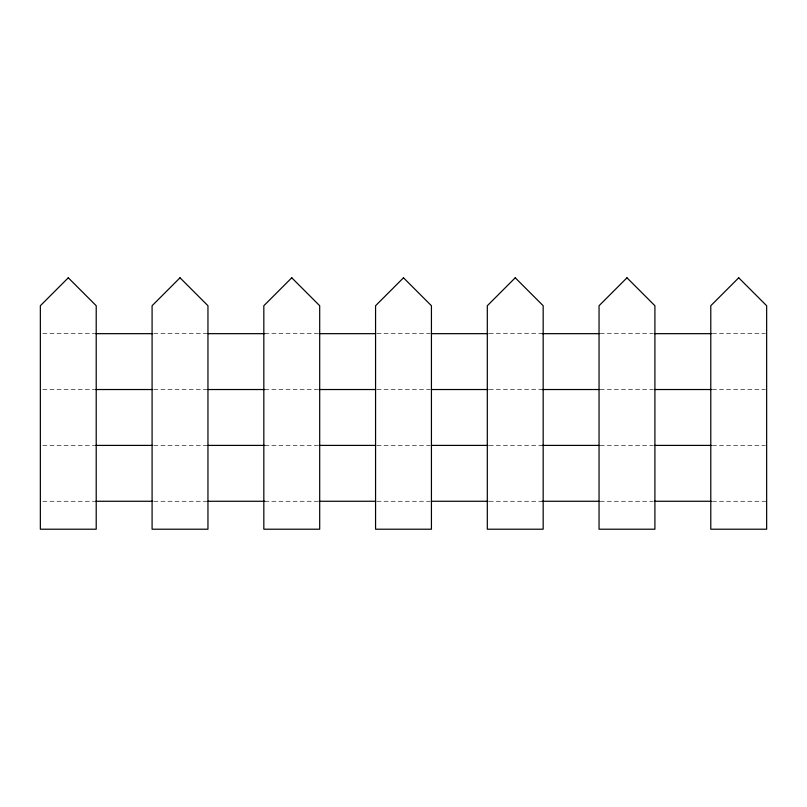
<?xml version="1.0" encoding="UTF-8"?>
<svg xmlns="http://www.w3.org/2000/svg" width="807" height="807" viewBox="0 0 807 807"><rect width="100%" height="100%" fill="white"/><g stroke="black" fill="none" stroke-linecap="round" stroke-linejoin="round"><path stroke-width="0.61" stroke-dasharray="4.04 3.03" d="M42.872 333.664L94.57 333.664M153.834 333.664L206.794 333.664M264.797 333.664L317.756 333.664M377.02 333.664L429.98 333.664M489.244 333.664L542.203 333.664M600.206 333.664L653.166 333.664M712.43 333.664L765.389 333.664M42.872 389.529L94.57 389.529M153.834 389.529L206.794 389.529M264.797 389.529L317.756 389.529M377.02 389.529L429.98 389.529M489.244 389.529L542.203 389.529M600.206 389.529L653.166 389.529M712.43 389.529L765.389 389.529M42.872 445.403L94.57 445.403M153.834 445.403L206.794 445.403M264.797 445.403L317.756 445.403M377.02 445.403L429.98 445.403M489.244 445.403L542.203 445.403M600.206 445.403L653.166 445.403M712.43 445.403L765.389 445.403M42.872 501.268L94.57 501.268M153.834 501.268L206.794 501.268M264.797 501.268L317.756 501.268M377.02 501.268L429.98 501.268M489.244 501.268L542.203 501.268M600.206 501.268L653.166 501.268M712.43 501.268L766.65 501.268"/><path stroke-width="1.21" d="M95.831 333.664L152.573 333.664M208.055 333.664L264.797 333.664M319.017 333.664L375.759 333.664M431.241 333.664L487.983 333.664M542.203 333.664L598.945 333.664M654.427 333.664L711.169 333.664M95.831 389.529L152.573 389.529M208.055 389.529L264.797 389.529M319.017 389.529L375.759 389.529M431.241 389.529L487.983 389.529M542.203 389.529L598.945 389.529M654.427 389.529L711.169 389.529M95.831 445.403L152.573 445.403M208.055 445.403L264.797 445.403M319.017 445.403L375.759 445.403M431.241 445.403L487.983 445.403M542.203 445.403L598.945 445.403M654.427 445.403L711.169 445.403M95.831 501.268L152.573 501.268M208.055 501.268L264.797 501.268M319.017 501.268L375.759 501.268M431.241 501.268L487.983 501.268M542.203 501.268L598.945 501.268M654.427 501.268L711.169 501.268M68.282 277.79L40.35 305.732L40.35 529.21L96.215 529.21L96.215 305.732L68.282 277.79M180.022 277.79L152.089 305.732L152.089 529.21L207.954 529.21L207.954 305.732L180.022 277.79M291.761 277.79L263.828 305.732L263.828 529.21L319.693 529.21L319.693 305.732L291.761 277.79M403.5 277.79L375.568 305.732L375.568 529.21L431.432 529.21L431.432 305.732L403.5 277.79M515.239 277.79L487.307 305.732L487.307 529.21L543.172 529.21L543.172 305.732L515.239 277.79M626.978 277.79L599.046 305.732L599.046 529.21L654.911 529.21L654.911 305.732L626.978 277.79M738.718 277.79L710.785 305.732L710.785 529.21L766.65 529.21L766.65 305.732L738.718 277.79"/></g></svg>
